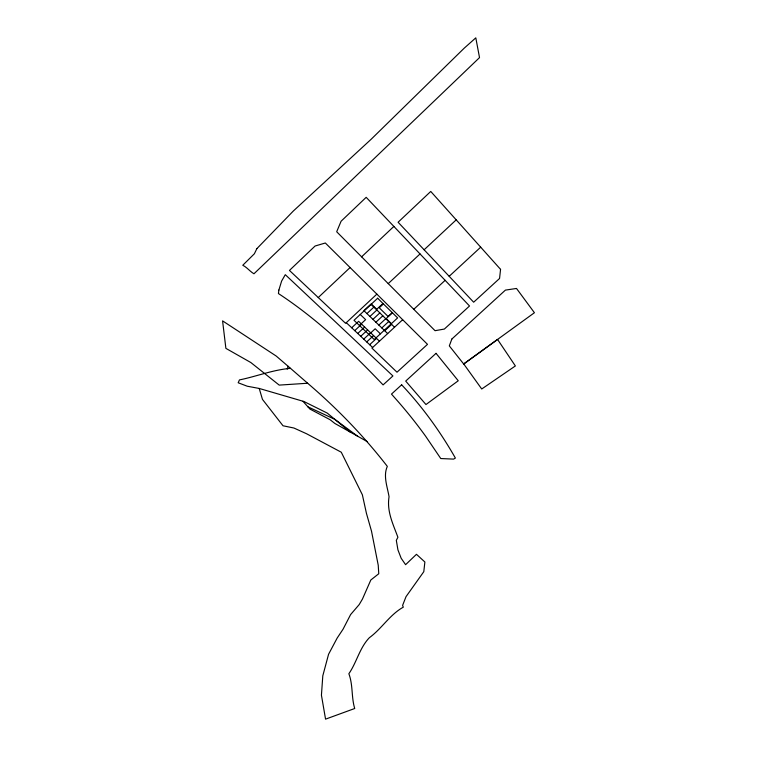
<?xml version="1.0" encoding="UTF-8"?>
<svg xmlns="http://www.w3.org/2000/svg" width="757" height="757" viewBox="0 0 757 757"><rect width="100%" height="100%" fill="white"/><g stroke="black" fill="none" stroke-linecap="round" stroke-linejoin="round"><path stroke-width="1.14" d="M287.225 369.161L288.143 366.303L276.201 356.036L222.577 320.873L225.879 348.362L250.813 362.518L279.21 385.105L307.645 383.241C336.865 408.203 363.786 435.985 387.329 466.388C382.957 475.888 387.442 486.959 389.051 496.753C386.638 511.287 393.044 524.043 397.908 537.281L396.318 540.347L397.927 549.856L401.163 558.259L405.591 564.684L416.464 554.313L424.876 561.997L423.797 571.686L406.036 596.639L402.601 605.392L403.292 607.171C389.77 614.693 381.85 628.594 369.34 637.735C359.566 647.926 356.717 662.413 348.863 673.721C353.14 685.123 351.248 697.121 354.721 708.505L325.557 719.15L321.432 695.191L322.804 675.812L328.566 654.266L337.158 638.075L343.053 629.209L350.614 614.57L359.197 604.578L362.452 599.061L370.816 580.004L378.765 573.74L378.235 565.224L371.507 531.168L366.445 513.378L362.366 494.794L341.275 452.222L306.594 433.77L293.896 428.017L283.014 425.775L262.452 399.374L259.225 388.455L247.265 386.221L238.181 382.768L239.467 379.91C256.614 376.418 273.012 369.785 290.518 368.356L307.645 383.241M402.648 319.728L371.942 348.125L396.999 372.198L427.497 344.35L325.34 242.997L315.101 246.006L289.448 270.429L318.252 297.539L350.075 267.562M361.6 256.831L393.858 226.438M424.119 249.782L456.206 219.852M376.863 294.132L345.599 323.324L318.252 297.539M388.237 283.61L420.021 253.945M351.702 327.762L358.619 321.318L379.456 341.18M366.937 313.578L373.882 307.096M359.405 325.425L365.622 319.634L360.247 314.477M382.966 303.481L376.712 309.301L371.375 304.096M354.73 330.62L361.638 324.195M369.936 316.473L376.872 310.01M383.421 303.926L379.248 307.806L388.123 316.492L392.277 312.641M357.749 333.468L364.637 327.062M372.927 319.359L379.853 312.915M360.748 336.297L367.628 329.91M375.898 322.227L382.815 315.801M363.738 339.117L370.599 332.749M378.86 325.084L385.767 318.678M368.981 334.528L375.16 328.784L380.421 333.828M392.419 312.783L386.193 318.555L391.416 323.646M366.71 341.918L373.57 335.569M381.812 327.932L388.701 321.545M369.671 344.709L376.513 338.379M384.745 330.762L391.624 324.393M449.185 276.305L480.695 247.17M413.776 309.301L445.125 280.327L469.52 305.989L444.359 329.058L435.038 330.695L336.685 231.756L341.095 221.224L366.18 197.322L445.125 280.327M259.225 388.455L303.907 401.503L327.251 413.085L349.952 431.906L367.249 441.605M307.91 406.831L334.764 419.312L357.635 436.212M349.952 431.906L334.878 423.475L330.109 419.719L309.897 409.045L302.951 401.286M288.143 366.303L290.518 368.356M346.29 322.671L372.624 347.491M387.669 333.582L363.918 310.663L370.883 304.172L394.529 327.232M500.557 269.35L499.563 278.472L473.655 302.204L398.097 222.236L430.752 191.445L500.557 269.35M278.888 290.026L278.425 293.546C317.325 319.085 351.134 351.305 383.089 384.906L392.911 375.945L285.294 274.677L281.613 281.074L278.888 290.026M451.853 339.032L449.317 345.892L464.618 365.186L481.726 388.994L515.375 365.953L497.557 339.448L463.691 363.985L534.423 312.726L516.501 288.455L505.411 290.111L451.853 339.032M256.86 248.656L254.371 253.775L242.779 265.262C247.179 267.439 249.753 271.347 253.964 273.779L479.522 57.608L475.803 37.85L464.211 48.174L371.195 139.222L293.262 211.08L256.86 248.656M377.648 298.239L354.011 320.296L374.251 339.533L397.614 317.902L377.648 298.239M401.645 384.802L391.492 394.094L397.936 401.39A799.297 526.531 -3.5 0 1 425.614 436.202L440.763 458.543L453.642 459.111L455.373 458.061C440.356 431.679 422.482 406.906 401.645 384.802M436.041 353.339L405.705 381.083L425.964 404.541L458.25 380.762L436.041 353.339"/></g></svg>
